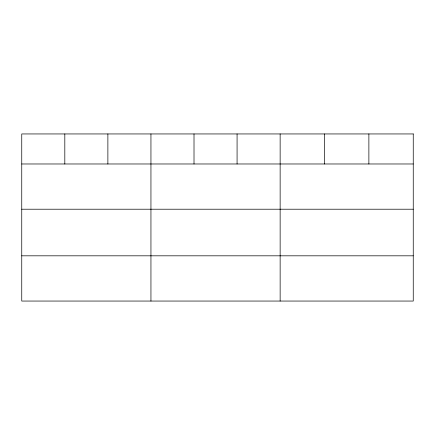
<?xml version="1.0" encoding="UTF-8"?>
<svg xmlns="http://www.w3.org/2000/svg" width="435" height="435" viewBox="0 0 435 435"><rect width="100%" height="100%" fill="white"/><g stroke="black" fill="none" stroke-linecap="round" stroke-linejoin="round"><path stroke-width="0.65" d="M21.75 163.979L413.25 163.979M21.75 209.213L413.25 209.213M21.75 255.818L413.25 255.818M368.88 133.947L368.88 163.979M324.51 133.947L324.51 163.979M280.14 133.947L280.14 301.053M237.075 133.947L237.075 163.979M194.01 133.947L194.01 163.979M150.945 133.947L150.945 301.053M107.88 133.947L107.88 163.979M64.815 133.947L64.815 163.979M413.25 133.947L21.75 133.947L21.75 301.053L413.25 301.053L413.25 133.947"/></g></svg>
